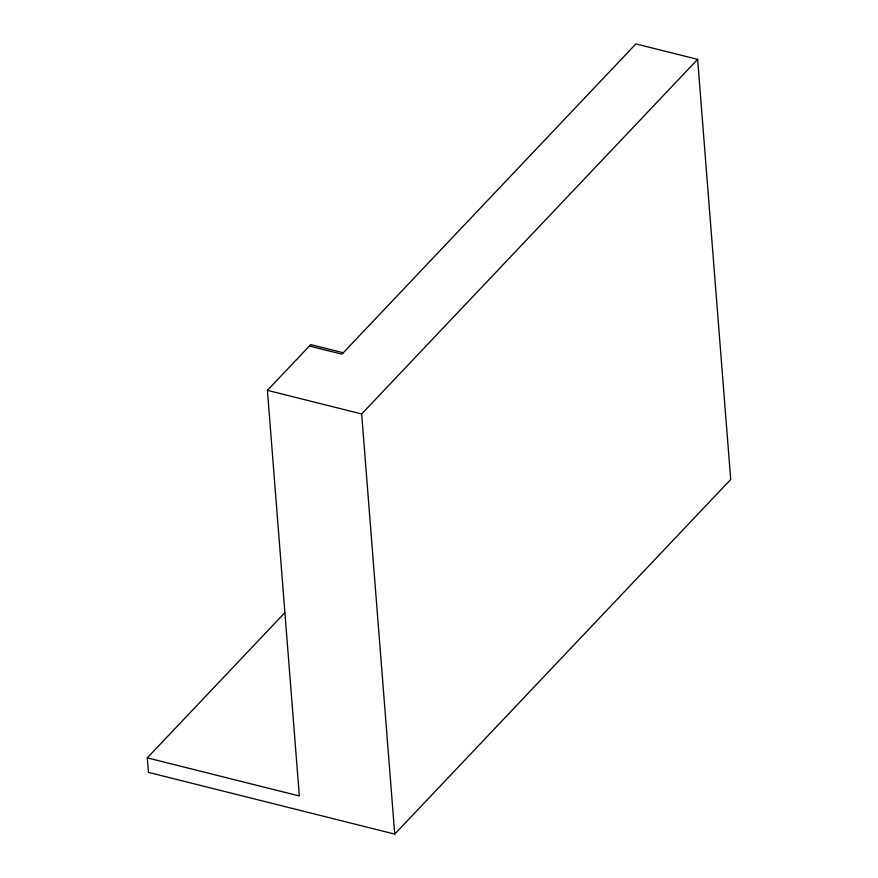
<?xml version="1.0" encoding="UTF-8"?>
<svg xmlns="http://www.w3.org/2000/svg" width="878" height="878" viewBox="0 0 878 878"><rect width="100%" height="100%" fill="white"/><g stroke="black" fill="none" stroke-linecap="round" stroke-linejoin="round"><path stroke-width="1.32" d="M309.396 346.02L341.937 354.174L635.913 43.9L697.637 59.375L730.705 479.498L394.727 834.1L148.437 772.355L147.295 757.868L299.332 795.984L267.406 390.348L310.746 344.604L343.276 352.758M394.727 834.1L361.67 413.977L697.637 59.375M147.295 757.868L284.702 612.855M267.406 390.348L361.67 413.977"/></g></svg>
